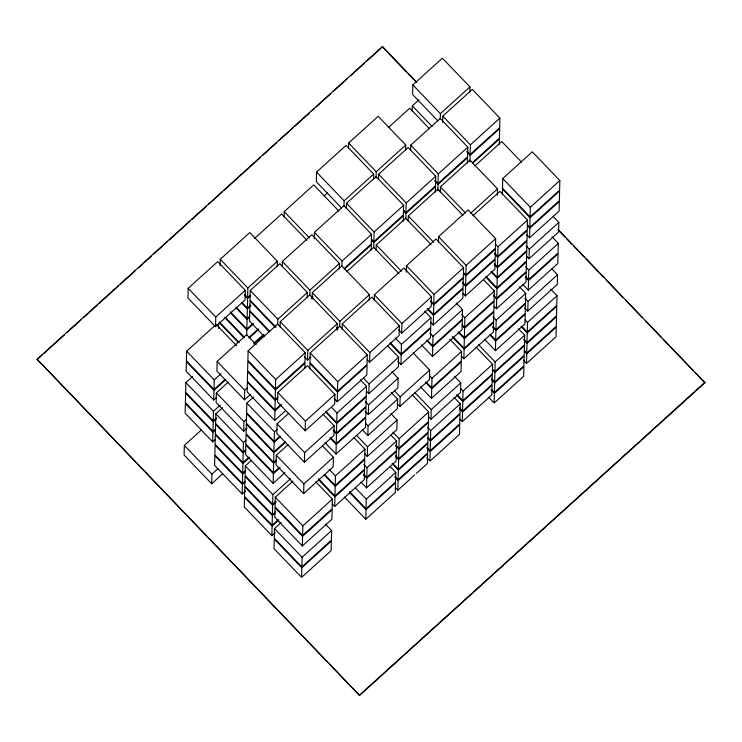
<?xml version="1.0" encoding="UTF-8"?>
<svg xmlns="http://www.w3.org/2000/svg" width="742" height="742" viewBox="0 0 742 742"><rect width="100%" height="100%" fill="white"/><g stroke="black" fill="none" stroke-linecap="round" stroke-linejoin="round"><path stroke-width="1.11" d="M558.105 229.501L704.891 382.751L359.573 695.449L37.109 359.249L382.427 46.551L416.921 82.473M201.212 430.137L184.341 445.413L184.109 455.05L211.683 483.756L222.646 473.832M192.623 376.472L185.88 382.584L185.639 392.221L213.214 420.927L216.59 417.876M215.328 325.2L186.65 351.17L186.409 360.807L213.984 389.522L224.947 379.589M188.18 288.341L187.949 297.978L215.523 326.693L245.045 299.953L245.277 290.317L217.712 261.611L188.18 288.341L215.755 317.057L215.523 326.693M211.683 483.756L211.915 474.129L184.341 445.413M212.704 441.87L212.935 432.243L185.37 403.527L185.129 413.164L212.704 441.87L215.236 439.579M212.963 431.399L213.195 421.771L185.621 393.056L185.389 402.693L212.963 431.399L215.486 429.108M213.214 420.927L213.455 411.3L185.88 382.584M213.724 399.994L213.965 390.357L186.39 361.642L186.159 371.278L213.724 399.994L216.256 397.693M213.984 389.522L214.215 379.885L186.65 351.17M222.6 407.683L215.848 413.795L215.616 423.432L243.181 452.138L245.713 449.847M228.174 382.158L216.358 392.852L216.126 402.489L243.701 431.195L247.067 428.143M256.111 344.548L246.65 334.698L217.128 361.437L216.896 371.074L244.461 399.78L250.369 394.438M218.584 328.53L218.714 323.178M220.114 265.701L220.272 259.283L249.804 232.543L277.369 261.258L277.239 266.61M242.161 494.024L242.393 484.396L214.828 455.681L214.586 465.317L242.161 494.024L245.537 490.972M242.421 483.552L242.653 473.925L215.078 445.209L214.846 454.846L242.421 483.552L244.953 481.261M242.671 473.081L242.912 463.453L215.338 434.738L215.106 444.375L242.671 473.081L245.203 470.79M242.931 462.609L243.163 452.982L215.597 424.266L215.356 433.903L242.931 462.609L248.839 457.267M243.181 452.138L243.422 442.51L215.848 413.795M243.701 431.195L243.933 421.567L216.358 392.852M244.461 399.78L244.702 390.153L217.128 361.437M246.696 335.236L246.826 329.884L230.28 312.651M252.753 323.697L246.845 329.04L247.077 319.412L236.049 307.921M249.627 316.277L247.105 318.568L247.336 308.941L241.818 303.2M250.731 305.045L247.355 308.097L247.596 298.469L244.443 295.186M250.147 295.335L247.615 297.625L247.847 287.998L220.272 259.283M251.213 460.596L245.305 465.948L245.073 475.585L272.648 504.291L276.015 501.24M253.588 397.007L246.845 403.119L246.604 412.756L274.178 441.462L280.086 436.12M248.125 350.762L247.884 360.399L275.458 389.105L304.981 362.374L305.222 352.738L277.647 324.031L248.125 350.762L275.69 379.477L275.458 389.105M307.216 297.82L307.346 292.469L279.771 263.753L250.249 290.493L250.008 300.13L276.005 327.194M271.878 535.705L272.11 526.078L244.535 497.363L244.303 506.99L271.878 535.705L275.254 532.654M272.128 525.234L272.37 515.607L244.795 486.891L244.563 496.519L272.128 525.234L278.037 519.892M272.388 514.763L272.62 505.135L245.055 476.42L244.814 486.056L272.388 514.763L275.764 511.711M272.648 504.291L272.88 494.664L245.305 465.948M273.158 483.348L273.39 473.721L245.815 445.005L245.583 454.642L273.158 483.348L284.965 472.654M273.408 472.877L273.65 463.249L246.075 434.534L245.843 444.17L273.408 472.877L279.317 467.534M273.668 462.405L273.9 452.778L246.335 424.062L246.094 433.699L273.668 462.405L276.2 460.114M273.919 451.934L274.16 442.306L246.585 413.591L246.353 423.228L273.919 451.934L284.891 442.009M274.178 441.462L274.41 431.835L246.845 403.119M274.688 420.519L274.93 410.892L247.355 382.176L247.123 391.813L274.688 420.519L285.661 410.595M274.948 410.048L275.18 400.42L247.605 371.705L247.374 381.342L274.948 410.048L280.856 404.705M275.199 399.576L275.44 389.949L247.865 361.233L247.633 370.87L275.199 399.576L277.731 397.285M277.684 324.56L277.814 319.208L250.249 290.493M281.255 522.461L274.512 528.573L274.271 538.2L301.846 566.916L331.368 540.176L331.609 530.549L325.302 523.982M292.988 481.113L275.273 497.159L275.041 506.786L302.615 535.501L332.138 508.771L332.379 499.134L315.832 481.901M288.109 444.579L276.302 455.273L276.061 464.909L303.636 493.616L333.167 466.885L333.399 457.248L322.371 445.766M288.879 413.164L277.072 423.858L276.831 433.495L304.405 462.201L333.928 435.471L334.169 425.834L323.141 414.351M277.833 392.444L277.601 402.081L305.175 430.787L334.698 404.056L334.93 394.419L307.364 365.704L277.833 392.444L305.407 421.159L305.175 430.787M280.086 327.055L280.216 321.703L309.739 294.964L337.313 323.679L337.156 330.097M282.21 266.786L282.34 261.434L311.863 234.695L339.437 263.41L339.307 268.762M284.075 216.979L284.205 211.628L313.736 184.897L338.936 211.145M304.832 368.561L304.962 363.209L275.44 389.949M301.827 567.751L301.586 577.387L331.118 550.647L331.349 541.02L301.827 567.751L274.252 539.044L274.021 548.672L300.798 576.571M301.846 566.916L302.077 557.279L274.512 528.573M302.356 545.973L302.597 536.336L275.022 507.63L274.781 517.257L302.356 545.973L331.887 519.242L332.119 509.606L302.597 536.336M302.615 535.501L302.847 525.874L275.273 497.159M303.636 493.616L303.877 483.988L276.302 455.273M304.405 462.201L304.637 452.574L277.072 423.858M310.926 356.995L307.55 360.046L307.791 350.419L280.216 321.703M309.776 295.492L309.915 290.141L282.34 261.434M309.794 368.737L309.933 363.385L337.499 392.091L337.267 401.728L366.789 374.998L367.03 365.361L337.499 392.091M310.184 352.914L309.952 362.541L337.517 391.257L367.049 364.526L367.281 354.889L339.706 326.174L310.184 352.914L337.758 381.62L337.517 391.257M312.15 299.063L312.308 292.645L341.83 265.905L369.405 294.62L369.275 299.972M314.274 238.794L314.432 232.367L343.954 205.636L371.529 234.342L371.297 243.979L344.297 268.428M373.523 179.425L373.653 174.073L346.078 145.367L316.556 172.098L316.324 181.734L341.533 207.983M334.939 496.806L364.47 470.076L364.229 479.703L334.707 506.443L334.939 496.806L318.401 479.582M335.198 486.335L364.721 459.604L364.489 469.232L334.967 495.971L335.198 486.335L324.171 474.852M353.953 437.641L364.981 449.133L364.749 458.76L335.217 485.5L335.458 475.863L329.151 469.306M336.219 444.449L365.75 417.718L365.509 427.346L335.987 454.085L336.219 444.449L329.921 437.891M336.478 433.977L366.001 407.247L365.769 416.874L336.247 443.614L336.478 433.977L333.325 430.703M336.729 423.506L366.26 396.775L366.019 406.403L336.497 433.142L336.729 423.506L325.701 412.023M360.213 379.737L366.511 386.304L366.279 395.931L336.757 422.671L336.989 413.034L331.479 407.293M339.753 326.703L339.882 321.351L312.308 292.645M341.877 266.434L342.006 261.082L314.432 232.367M344 206.165L344.13 200.813L316.556 172.098M342.145 329.207L342.275 323.846L371.807 297.115L399.372 325.831L399.14 335.458L369.618 362.198L367.253 359.74M346.393 208.66L346.523 203.308L376.055 176.568L403.62 205.284L403.388 214.92L373.866 241.651L371.501 239.193M348.517 148.391L348.647 143.039L378.179 116.299L405.744 145.015L405.614 150.366M359.573 695.449L37.109 359.249M371.139 250.175L371.278 244.814L344.279 269.263M366.01 509.633L395.542 482.894L395.3 492.53L365.778 519.27L366.01 509.633L349.473 492.4M390.283 466.681L395.792 472.422L395.56 482.059L366.029 508.799L366.27 499.162L355.242 487.679M366.78 478.219L396.302 451.479L396.07 461.116L366.548 487.856L366.78 478.219L363.626 474.936M391.043 435.266L396.562 441.008L396.33 450.644L366.798 477.384L367.04 467.748L363.886 464.464M390.774 413.507L397.072 420.065L396.84 429.701L367.309 456.441L367.55 446.805L356.522 435.322M391.284 392.564L397.582 399.122L397.35 408.759L367.828 435.498L368.06 425.862L365.695 423.404M391.795 371.621L398.092 378.179L397.86 387.816L368.338 414.555L368.57 404.919L365.416 401.635M387.584 345.753L398.612 357.245L398.371 366.873L368.848 393.612L369.08 383.976L363.571 378.235M369.618 362.198L369.85 352.561L342.275 323.846M373.708 247.847L373.838 242.495L371.482 240.028M373.866 241.651L374.098 232.023L346.523 203.308M376.064 178.173L376.222 171.754L348.647 143.039M374.237 300.139L374.367 294.787L403.898 268.057L431.473 296.763L431.232 306.4L401.71 333.139L398.556 329.856M376.111 250.342L376.24 244.99L405.763 218.25L430.972 244.508M378.485 179.601L378.615 174.249L408.146 147.51L435.721 176.225L435.48 185.862L405.957 212.592L403.592 210.134M387.231 51.949L382.427 46.551M403.24 221.107L403.37 215.755L373.838 242.495M414.741 474.926L397.87 490.202L398.102 480.575L394.957 477.292M398.361 470.103L427.884 443.364L427.652 453L398.129 479.731L398.361 470.103L392.054 463.537M398.621 459.632L428.143 432.892L427.911 442.529L398.38 469.259L398.621 459.632L395.467 456.349M398.871 449.16L428.403 422.421L428.162 432.057L398.639 458.788L398.871 449.16L395.718 445.877M412.107 394.725L428.653 411.949L428.422 421.586L398.89 448.316L399.131 438.689L392.824 432.122M413.136 352.84L429.674 370.063L429.442 379.7L399.919 406.43L400.151 396.803L394.642 391.062M401.172 354.917L430.703 328.177L430.462 337.814L400.94 364.554L401.172 354.917L390.144 343.435M424.656 311.148L430.954 317.706L430.722 327.343L401.199 354.082L401.431 344.446L395.134 337.879M401.71 333.139L401.941 323.503L374.367 294.787M405.8 218.788L405.939 213.436L403.574 210.969M405.957 212.592L406.189 202.965L378.615 174.249M406.31 272.147L406.468 265.729L435.99 238.989L463.565 267.704L463.323 277.341L433.801 304.072L430.648 300.798M408.202 221.283L408.332 215.931L437.854 189.191L463.064 215.44M410.576 150.543L410.716 145.191L440.238 118.451L467.812 147.166L467.571 156.794L438.049 183.534L434.895 180.25M412.19 111.207L412.32 105.856L419.072 99.743M469.807 92.249L469.936 86.888L442.362 58.182L412.84 84.913L412.598 94.549L437.808 120.798M435.331 192.048L435.461 186.696L405.939 213.436M430.202 451.507L429.961 461.144L459.493 434.404L459.725 424.776L430.202 451.507L427.049 448.233M430.453 441.036L459.984 414.305L459.743 423.932L430.221 450.672L430.453 441.036L428.088 438.578M453.937 397.267L460.235 403.833L460.003 413.461L430.471 440.201L430.712 430.564L427.559 427.29M454.447 376.324L460.745 382.891L460.513 392.518L430.991 419.258L431.223 409.621L414.676 392.397M431.733 388.678L461.255 361.948L461.023 371.584L431.501 398.315L431.733 388.678L425.435 382.121M449.698 339.168L461.515 351.476L461.283 361.113L431.751 387.843L431.992 378.207L429.627 375.749M432.753 346.802L462.285 320.062L462.043 329.698L432.521 356.429L432.753 346.802L426.455 340.235M456.237 303.024L462.535 309.59L462.303 319.227L432.781 345.957L433.013 336.33L429.859 333.047M433.523 315.387L463.054 288.647L462.813 298.284L433.291 325.015L433.523 315.387L427.225 308.82M433.782 304.916L463.305 278.176L463.073 287.813L433.541 314.543L433.782 304.916L430.629 301.632M433.801 304.072L434.033 294.444L406.468 265.729M437.873 190.796L438.03 184.368L434.877 181.085M438.049 183.534L438.281 173.897L410.716 145.191M440.275 118.98L440.405 113.628L412.84 84.913M438.429 242.022L438.559 236.67L468.081 209.93L495.656 238.646L495.424 248.273L465.893 275.013L463.527 272.555M440.294 192.215L440.423 186.863L469.955 160.133L497.52 188.848L497.363 195.267M442.649 122.551L442.807 116.123L472.329 89.392L499.904 118.099L499.672 127.735L470.14 154.475L466.987 151.192M467.423 162.99L467.553 157.638L438.03 184.368M462.544 411.977L492.076 385.237L491.835 394.874L462.312 421.614L462.544 411.977L459.4 408.694M462.804 401.505L492.326 374.775L492.094 384.402L462.572 411.142L462.804 401.505L456.497 394.948M476.039 347.07L492.586 364.303L492.354 373.931L462.822 400.671L463.064 391.034L460.699 388.576M464.084 349.148L493.606 322.418L493.374 332.045L463.852 358.785L464.084 349.148L452.268 336.84M464.334 338.677L493.866 311.946L493.625 321.574L464.102 348.313L464.334 338.677L458.037 332.119M464.594 328.205L494.116 301.475L493.884 311.102L464.362 337.842L464.594 328.205L462.229 325.747M483.348 279.511L494.376 291.003L494.144 300.631L464.613 327.37L464.854 317.734L461.7 314.45M465.614 286.319L495.146 259.589L494.905 269.216L465.382 295.956L465.614 286.319L462.47 283.045M465.874 275.848L495.396 249.117L495.164 258.745L465.642 285.485L465.874 275.848L463.509 273.39M465.893 275.013L466.134 265.376L438.559 236.67M469.964 161.728L470.122 155.31L466.968 152.027M470.14 154.475L470.382 144.838L442.807 116.123M499.264 144.393L499.394 139.042L472.394 163.49M494.153 403.017L494.385 393.39L491.232 390.107M494.645 382.918L524.167 356.179L523.935 365.815L494.404 392.546L494.645 382.918L491.492 379.635M494.895 372.447L524.427 345.707L524.186 355.344L494.664 382.084L494.895 372.447L492.53 369.98M518.38 328.678L524.677 335.236L524.446 344.872L494.914 371.612L495.155 361.975L478.609 344.742M495.665 341.032L525.188 314.293L524.956 323.929L495.433 350.669L495.665 341.032L490.147 335.291M495.916 330.561L525.447 303.821L525.206 313.458L495.684 340.198L495.916 330.561L492.771 327.278M519.4 286.792L525.698 293.35L525.466 302.986L495.944 329.726L496.175 320.09L493.022 316.806M496.686 299.147L526.217 272.407L525.976 282.043L496.454 308.783L496.686 299.147L493.541 295.863M496.945 288.675L526.468 261.935L526.236 271.572L496.704 298.312L496.945 288.675L485.917 277.193M497.196 278.204L526.727 251.464L526.486 261.101L496.964 287.84L497.196 278.204L490.898 271.637M497.455 267.732L526.978 240.992L526.746 250.629L497.223 277.369L497.455 267.732L494.302 264.449M497.715 257.261L527.237 230.521L527.005 240.158L497.474 266.897L497.715 257.261L494.562 253.977M472.923 215.783L499.923 191.343L527.497 220.049L527.256 229.686L497.734 256.426L497.965 246.789L495.6 244.331M502.362 194.367L502.492 189.015L530.057 217.731L529.825 227.358L559.347 200.628L559.589 190.991L530.057 217.731M502.742 178.544L502.51 188.18L530.085 216.896L559.607 190.156L559.839 180.519L532.274 151.813L502.742 178.544L530.317 207.259L530.085 216.896M526.737 353.86L556.259 327.12L556.027 336.757L526.495 363.487L526.737 353.86L524.371 351.393M526.987 343.388L556.519 316.648L556.277 326.285L526.755 353.016L526.987 343.388L523.843 340.105M527.247 332.917L556.769 306.177L556.537 315.814L527.015 342.544L527.247 332.917L520.94 326.35M550.722 289.139L557.029 295.706L556.797 305.342L527.265 332.073L527.506 322.445L525.141 319.978M552.029 269.021L557.539 274.763L557.307 284.399L527.775 311.13L528.016 301.502L524.863 298.219M528.527 280.559L558.049 253.82L557.817 263.456L528.285 290.187L528.527 280.559L525.373 277.276M552.002 236.791L558.309 243.348L558.067 252.985L528.545 279.715L528.777 270.088L525.633 266.805M553.3 216.664L558.819 222.405L558.587 232.042L529.055 258.772L529.296 249.145L526.143 245.862M529.807 228.202L559.329 201.462L559.097 211.099L529.565 237.83L529.807 228.202L527.441 225.735M37.1 359.638L42.257 354.964M43.973 353.415L64.591 334.744M67.17 332.407L80.906 319.96M83.484 317.632L97.23 305.185M98.946 303.626L118.701 285.735M120.427 284.186L135.025 270.96M138.466 267.853L151.349 256.185M153.928 253.847L167.664 241.4M169.389 239.842L189.998 221.181M191.724 219.623L206.322 206.397M208.901 204.069L222.646 191.621M224.362 190.063L260.442 157.397M263.02 155.059L276.766 142.612M279.335 140.284L293.081 127.837M294.797 126.279L309.405 113.053M311.121 111.504L314.562 108.388M316.277 106.839L330.876 93.613M333.455 91.275L347.2 78.828M350.632 75.721L364.378 63.274M366.103 61.716L382.418 46.941M254.645 238.405L281.635 213.956L306.845 240.204M388.669 127.281L409.76 108.184L429.451 128.691M324.226 195.879L327.602 192.818M215.755 317.057L245.277 290.317M247.847 287.998L277.369 261.258M344.13 200.813L373.653 174.073M376.222 171.754L405.744 145.015M440.405 113.628L469.936 86.888M247.596 298.469L250.119 296.179M247.336 308.941L250.713 305.88M247.077 319.412L249.609 317.122M246.826 329.884L253.569 323.772M249.117 337.22L258.401 328.817M249.099 338.064L258.383 329.661M277.814 319.208L307.346 292.469M309.915 290.141L339.437 263.41M342.006 261.082L371.529 234.342M374.098 232.023L403.62 205.284M406.189 202.965L435.721 176.225M438.281 173.897L467.812 147.166M470.382 144.838L499.904 118.099M253.922 343.11L263.206 334.707M214.215 379.885L220.968 373.773M253.903 343.945L264.031 334.781M311.362 298.247L313.05 296.726M470.122 155.31L499.644 128.57L499.412 138.207L472.413 162.656M213.965 390.357L225.772 379.663M346.681 271.757L373.671 247.318L398.881 273.566M474.797 165.985L501.787 141.546L521.487 162.053M213.455 411.3L220.198 405.188M244.702 390.153L247.234 387.862M213.195 421.771L216.571 418.711M212.935 432.243L215.468 429.952M275.69 379.477L305.222 352.738M307.791 350.419L337.313 323.679M339.882 321.351L369.405 294.62M470.53 213.288L497.52 188.848M243.933 421.567L246.465 419.276M275.18 400.42L277.712 398.129M274.93 410.892L281.672 404.78M243.422 442.51L245.954 440.219M211.915 474.129L217.823 468.777M243.163 452.982L245.695 450.691M274.41 431.835L276.942 429.544M242.912 463.453L249.655 457.341M337.758 381.62L367.281 354.889M369.85 352.561L399.372 325.831M401.941 323.503L431.473 296.763M434.033 294.444L463.565 267.704M466.134 265.376L495.656 238.646M530.317 207.259L559.839 180.519M274.16 442.306L280.068 436.955M242.653 473.925L245.185 471.634M305.407 421.159L334.93 394.419M497.965 246.789L527.497 220.049M273.9 452.778L285.716 442.084M242.393 484.396L244.925 482.105M401.431 344.446L430.954 317.706M273.65 463.249L276.182 460.958M336.989 413.034L366.511 386.304M369.08 383.976L398.612 357.245M273.39 473.721L280.142 467.608M304.637 452.574L334.169 425.834M433.013 336.33L462.535 309.59M529.296 249.145L558.819 222.405M368.57 404.919L398.092 378.179M464.854 317.734L494.376 291.003M272.88 494.664L290.595 478.618M528.777 270.088L558.309 243.348M272.62 505.135L275.996 502.074M303.877 483.988L333.399 457.248M368.06 425.862L397.582 399.122M400.151 396.803L429.674 370.063M272.37 515.607L274.902 513.306M431.992 378.207L461.515 351.476M496.175 320.09L525.698 293.35M272.11 526.078L278.862 519.966M335.458 475.863L364.981 449.133M367.55 446.805L397.072 420.065M528.016 301.502L557.539 274.763M302.847 525.874L332.379 499.134M367.04 467.748L396.562 441.008M399.131 438.689L428.653 411.949M431.223 409.621L460.745 382.891M527.506 322.445L557.029 295.706M463.064 391.034L492.586 364.303M495.155 361.975L524.677 335.236M430.712 430.564L460.235 403.833M302.077 557.279L331.609 530.549M366.27 499.162L395.792 472.422M398.102 480.575L427.633 453.835L427.392 463.472L416.429 473.396M494.385 393.39L523.908 366.65L523.676 376.287L494.997 402.257M359.582 695.059L704.9 382.362M388.836 53.619L406.486 72.002M408.091 73.671L416.114 82.028M558.095 229.881L565.311 237.403M566.916 239.072L571.73 244.081M573.334 245.75L584.566 257.446M586.171 259.116L603.821 277.499M606.223 280.003L623.067 297.542M625.478 300.056L642.322 317.595M645.531 320.934L661.576 337.647M663.181 339.317L692.861 370.221M695.263 372.725L704.891 382.751M527.46 224.9L529.825 227.358M412.32 105.856L432.02 126.372M526.421 234.555L529.565 237.83M526.69 256.315L529.055 258.772M440.423 186.863L465.633 213.121M525.392 276.441L528.545 279.715M494.58 253.143L497.734 256.426M522.776 284.446L528.285 290.187M494.33 263.614L497.474 266.897M491.705 271.628L497.223 277.369M524.631 307.856L527.775 311.13M485.936 276.349L496.964 287.84M493.56 295.028L496.704 298.312M521.756 326.332L527.265 332.073M408.332 215.931L433.541 242.18M494.089 306.316L496.454 308.783M523.861 339.261L527.015 342.544M462.489 282.201L465.642 285.485M524.39 350.558L526.755 353.016M463.017 293.498L465.382 295.956M492.79 326.443L495.944 329.726M523.351 360.204L526.495 363.487M490.174 334.447L495.684 340.198M484.396 339.177L495.433 350.669M462.247 324.913L464.613 327.37M376.24 244.99L401.45 271.238M458.844 332.101L464.362 337.842M492.558 369.145L494.914 371.612M428.032 308.802L433.541 314.543M453.074 336.831L464.102 348.313M491.51 378.8L494.664 382.084M430.926 322.557L433.291 325.015M461.487 356.327L463.852 358.785M491.25 389.272L494.404 392.546M488.635 397.276L493.365 402.201M427.262 340.216L432.781 345.957M421.493 344.947L432.521 356.429M284.205 211.628L309.414 237.885M457.313 394.93L462.822 400.671M459.419 407.859L462.572 411.142M390.171 342.591L401.199 354.082M426.242 382.102L431.751 387.843M459.947 419.147L462.312 421.614M397.786 361.271L400.94 364.554M420.473 386.832L431.501 398.315M428.626 416.8L430.991 419.258M336.497 327.704L338.074 329.346M397.554 403.973L399.919 406.43M428.115 437.743L430.471 440.201M427.067 447.389L430.221 450.672M366.483 391.145L368.848 393.612M426.808 457.86L429.173 460.328M365.185 411.272L368.338 414.555M395.746 445.042L398.89 448.316M244.461 294.351L247.615 297.625M304.396 356.763L307.55 360.046M275.199 327.213L249.989 300.964L249.757 310.601L269.448 331.108M395.486 455.514L398.639 458.788M241.846 302.356L247.355 308.097M334.113 398.445L337.267 401.728M269.429 331.943L249.729 311.436L249.498 321.073L264.467 336.655M362.309 429.757L367.828 435.498M392.87 463.518L398.38 469.259M236.067 307.086L247.105 318.568M394.976 476.447L398.129 479.731M230.298 311.816L246.845 329.04M325.729 411.189L336.757 422.671M364.953 453.974L367.309 456.441M395.505 487.744L397.87 490.202M225.318 317.363L244.229 337.053M333.343 429.859L336.497 433.142M224.511 317.381L244.201 337.888M219.549 322.093L239.239 342.6M330.728 437.873L336.247 443.614M219.53 322.928L238.432 342.618M363.645 474.101L366.798 477.384M216.172 324.44L236.652 345.763M324.959 442.603L335.987 454.085M361.029 482.105L366.548 487.856M349.491 491.566L366.029 508.799M324.977 474.834L335.217 485.5M344.511 497.112L365.778 519.27M318.42 478.738L334.967 495.971M332.342 503.985L334.707 506.443"/></g></svg>
